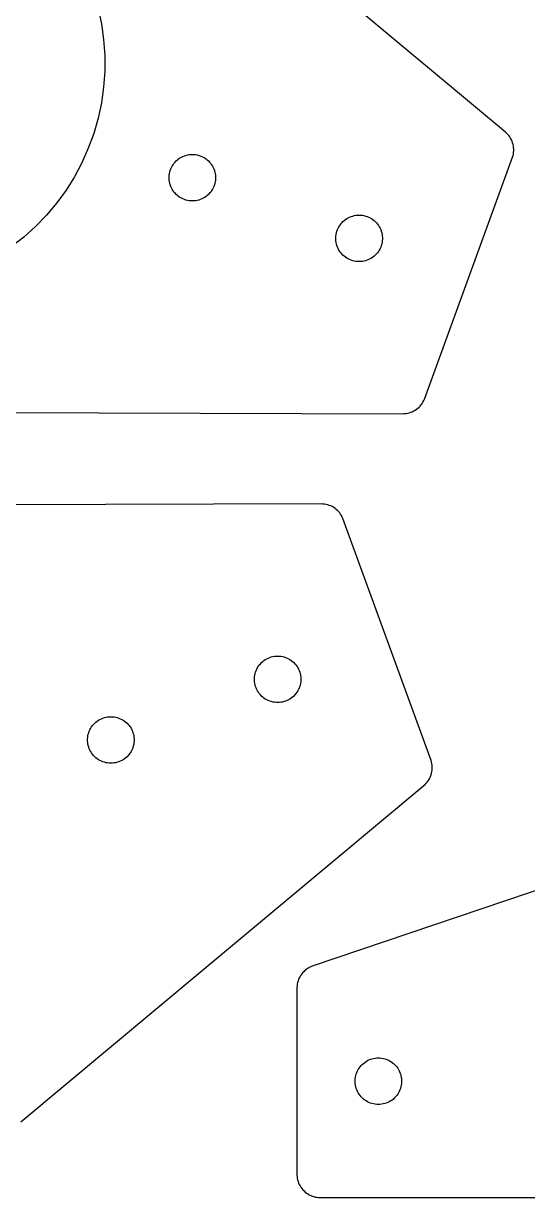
# Model space of a CAD drawing. Header units: metres. Extents: x 5 to 310, y 5 to 324.
# Drawn here: x 84.5 to 127.8, y 63 to 163.9 of the extents above; entities that cross this region are included whole.
import ezdxf

# ---------------------------------------------------------------- set-up
doc = ezdxf.new("R2010")
doc.units = ezdxf.units.M

msp = doc.modelspace()

# ---------------------------------------------------------------- linework, layer by layer
for p, q in [((125.912, 154.584), (91.2836, 183.481)), ((90.9207, 165.217), (91.2037, 163.886)), ((91.2037, 163.886), (91.3932, 162.538)), ((91.3932, 162.538), (91.4881, 161.181)), ((91.4881, 161.181), (91.4881, 159.819)), ((91.4881, 159.819), (91.3932, 158.462)), ((91.3932, 158.462), (91.2037, 157.114)), ((91.2037, 157.114), (90.9208, 155.783)), ((90.9208, 155.783), (90.5456, 154.474)), ((90.5456, 154.474), (90.0801, 153.195)), ((126.016, 154.49), (125.912, 154.584)), ((126.113, 154.39), (126.016, 154.49)), ((126.202, 154.283), (126.113, 154.39)), ((126.284, 154.17), (126.202, 154.283)), ((126.358, 154.052), (126.284, 154.17)), ((126.424, 153.928), (126.358, 154.052)), ((126.481, 153.801), (126.424, 153.928)), ((126.528, 153.67), (126.481, 153.801)), ((126.567, 153.535), (126.528, 153.67)), ((126.596, 153.399), (126.567, 153.535)), ((90.0801, 153.195), (89.5265, 151.952)), ((97.9563, 152.363), (98.0772, 152.433)), ((98.0772, 152.433), (98.2027, 152.494)), ((98.2027, 152.494), (98.3321, 152.546)), ((98.3321, 152.546), (98.4649, 152.589)), ((98.4649, 152.589), (98.6003, 152.623)), ((98.6003, 152.623), (98.7378, 152.647)), ((98.7378, 152.647), (98.8766, 152.662)), ((98.8766, 152.662), (99.0161, 152.667)), ((99.0161, 152.667), (99.1557, 152.662)), ((99.1557, 152.662), (99.2945, 152.647)), ((99.2945, 152.647), (99.432, 152.623)), ((99.432, 152.623), (99.5674, 152.589)), ((99.5674, 152.589), (99.7002, 152.546)), ((99.7002, 152.546), (99.8296, 152.494)), ((99.8296, 152.494), (99.9551, 152.433)), ((99.9551, 152.433), (100.076, 152.363)), ((118.956, 131.629), (126.528, 152.434)), ((126.528, 152.434), (126.567, 152.568)), ((126.567, 152.568), (126.596, 152.704)), ((126.615, 153.261), (126.596, 153.399)), ((126.596, 152.704), (126.615, 152.843)), ((126.625, 153.121), (126.615, 153.261)), ((126.615, 152.843), (126.625, 152.982)), ((126.625, 152.982), (126.625, 153.121)), ((89.5265, 151.952), (88.8875, 150.75)), ((97.114, 151.285), (97.1618, 151.416)), ((97.1618, 151.416), (97.2186, 151.544)), ((97.2186, 151.544), (97.2841, 151.667)), ((97.2841, 151.667), (97.3581, 151.785)), ((97.3581, 151.785), (97.4401, 151.898)), ((97.4401, 151.898), (97.5299, 152.005)), ((97.5299, 152.005), (97.6268, 152.106)), ((97.6268, 152.106), (97.7306, 152.199)), ((97.7306, 152.199), (97.8406, 152.285)), ((97.8406, 152.285), (97.9563, 152.363)), ((100.076, 152.363), (100.192, 152.285)), ((100.192, 152.285), (100.302, 152.199)), ((100.302, 152.199), (100.405, 152.106)), ((100.405, 152.106), (100.502, 152.005)), ((100.502, 152.005), (100.592, 151.898)), ((100.592, 151.898), (100.674, 151.785)), ((100.674, 151.785), (100.748, 151.667)), ((100.748, 151.667), (100.814, 151.544)), ((100.814, 151.544), (100.871, 151.416)), ((100.871, 151.416), (100.918, 151.285)), ((88.8875, 150.75), (88.1662, 149.596)), ((97.0174, 150.737), (97.0271, 150.876)), ((97.0174, 150.597), (97.0174, 150.737)), ((97.0271, 150.458), (97.0174, 150.597)), ((97.0271, 150.876), (97.0465, 151.014)), ((97.0465, 150.32), (97.0271, 150.458)), ((97.0465, 151.014), (97.0756, 151.151)), ((97.0756, 151.151), (97.114, 151.285)), ((100.918, 151.285), (100.957, 151.151)), ((100.957, 151.151), (100.986, 151.014)), ((100.986, 151.014), (101.005, 150.876)), ((101.005, 150.458), (100.986, 150.32)), ((101.005, 150.876), (101.015, 150.737)), ((101.015, 150.597), (101.005, 150.458)), ((101.015, 150.737), (101.015, 150.597)), ((88.1662, 149.596), (87.3662, 148.495)), ((97.0756, 150.183), (97.0465, 150.32)), ((97.114, 150.049), (97.0756, 150.183)), ((97.1618, 149.918), (97.114, 150.049)), ((97.2186, 149.79), (97.1618, 149.918)), ((97.2841, 149.667), (97.2186, 149.79)), ((97.3581, 149.549), (97.2841, 149.667)), ((97.4401, 149.436), (97.3581, 149.549)), ((97.5299, 149.329), (97.4401, 149.436)), ((100.592, 149.436), (100.502, 149.329)), ((100.674, 149.549), (100.592, 149.436)), ((100.748, 149.667), (100.674, 149.549)), ((100.814, 149.79), (100.748, 149.667)), ((100.871, 149.918), (100.814, 149.79)), ((100.918, 150.049), (100.871, 149.918)), ((100.957, 150.183), (100.918, 150.049)), ((100.986, 150.32), (100.957, 150.183)), ((87.3662, 148.495), (86.4913, 147.452)), ((97.6268, 149.228), (97.5299, 149.329)), ((97.7306, 149.135), (97.6268, 149.228)), ((97.8406, 149.049), (97.7306, 149.135)), ((97.9563, 148.971), (97.8406, 149.049)), ((98.0772, 148.901), (97.9563, 148.971)), ((98.2027, 148.84), (98.0772, 148.901)), ((98.3321, 148.788), (98.2027, 148.84)), ((98.4649, 148.744), (98.3321, 148.788)), ((98.6003, 148.711), (98.4649, 148.744)), ((98.7378, 148.686), (98.6003, 148.711)), ((98.8766, 148.672), (98.7378, 148.686)), ((99.0162, 148.667), (98.8766, 148.672)), ((99.1557, 148.672), (99.0162, 148.667)), ((99.2945, 148.686), (99.1557, 148.672)), ((99.432, 148.711), (99.2945, 148.686)), ((99.5674, 148.744), (99.432, 148.711)), ((99.7002, 148.788), (99.5674, 148.744)), ((99.8296, 148.84), (99.7002, 148.788)), ((99.9551, 148.901), (99.8296, 148.84)), ((100.076, 148.971), (99.9551, 148.901)), ((100.192, 149.049), (100.076, 148.971)), ((100.302, 149.135), (100.192, 149.049)), ((100.405, 149.228), (100.302, 149.135)), ((100.502, 149.329), (100.405, 149.228)), ((86.4913, 147.452), (85.5458, 146.473)), ((112.662, 147.33), (112.795, 147.374)), ((112.795, 147.374), (112.931, 147.407)), ((112.931, 147.407), (113.068, 147.432)), ((113.068, 147.432), (113.207, 147.446)), ((113.207, 147.446), (113.346, 147.451)), ((113.346, 147.451), (113.486, 147.446)), ((113.486, 147.446), (113.625, 147.432)), ((113.625, 147.432), (113.762, 147.407)), ((113.762, 147.407), (113.898, 147.374)), ((113.898, 147.374), (114.031, 147.33)), ((85.5458, 146.473), (84.5343, 145.562)), ((111.549, 146.328), (111.614, 146.451)), ((111.614, 146.451), (111.688, 146.569)), ((111.688, 146.569), (111.77, 146.682)), ((111.77, 146.682), (111.86, 146.789)), ((111.86, 146.789), (111.957, 146.89)), ((111.957, 146.89), (112.061, 146.983)), ((112.061, 146.983), (112.171, 147.069)), ((112.171, 147.069), (112.287, 147.147)), ((112.287, 147.147), (112.408, 147.217)), ((112.408, 147.217), (112.533, 147.278)), ((112.533, 147.278), (112.662, 147.33)), ((114.031, 147.33), (114.16, 147.278)), ((114.16, 147.278), (114.285, 147.217)), ((114.285, 147.217), (114.406, 147.147)), ((114.406, 147.147), (114.522, 147.069)), ((114.522, 147.069), (114.632, 146.983)), ((114.632, 146.983), (114.736, 146.89)), ((114.736, 146.89), (114.833, 146.789)), ((114.833, 146.789), (114.922, 146.682)), ((114.922, 146.682), (115.005, 146.569)), ((115.005, 146.569), (115.079, 146.451)), ((115.079, 146.451), (115.144, 146.328)), ((84.5343, 145.562), (83.4618, 144.724)), ((111.348, 145.521), (111.357, 145.66)), ((111.348, 145.381), (111.348, 145.521)), ((111.357, 145.242), (111.348, 145.381)), ((111.357, 145.66), (111.377, 145.798)), ((111.377, 145.798), (111.406, 145.935)), ((111.406, 145.935), (111.444, 146.069)), ((111.444, 146.069), (111.492, 146.2)), ((111.492, 146.2), (111.549, 146.328)), ((115.144, 146.328), (115.201, 146.2)), ((115.201, 146.2), (115.249, 146.069)), ((115.249, 146.069), (115.287, 145.935)), ((115.287, 145.935), (115.316, 145.798)), ((115.316, 145.798), (115.335, 145.66)), ((115.335, 145.66), (115.345, 145.521)), ((115.345, 145.381), (115.335, 145.242)), ((115.345, 145.521), (115.345, 145.381)), ((111.377, 145.104), (111.357, 145.242)), ((111.406, 144.967), (111.377, 145.104)), ((111.444, 144.833), (111.406, 144.967)), ((111.492, 144.702), (111.444, 144.833)), ((111.549, 144.574), (111.492, 144.702)), ((111.614, 144.451), (111.549, 144.574)), ((111.688, 144.333), (111.614, 144.451)), ((111.77, 144.22), (111.688, 144.333)), ((115.005, 144.333), (114.922, 144.22)), ((115.079, 144.451), (115.005, 144.333)), ((115.144, 144.574), (115.079, 144.451)), ((115.201, 144.702), (115.144, 144.574)), ((115.249, 144.833), (115.201, 144.702)), ((115.287, 144.967), (115.249, 144.833)), ((115.316, 145.104), (115.287, 144.967)), ((115.335, 145.242), (115.316, 145.104)), ((111.86, 144.113), (111.77, 144.22)), ((111.957, 144.012), (111.86, 144.113)), ((112.061, 143.919), (111.957, 144.012)), ((112.171, 143.833), (112.061, 143.919)), ((112.287, 143.755), (112.171, 143.833)), ((112.408, 143.685), (112.287, 143.755)), ((112.533, 143.624), (112.408, 143.685)), ((112.662, 143.572), (112.533, 143.624)), ((112.795, 143.529), (112.662, 143.572)), ((112.931, 143.495), (112.795, 143.529)), ((113.068, 143.471), (112.931, 143.495)), ((113.207, 143.456), (113.068, 143.471)), ((113.346, 143.451), (113.207, 143.456)), ((113.486, 143.456), (113.346, 143.451)), ((113.625, 143.471), (113.486, 143.456)), ((113.762, 143.495), (113.625, 143.471)), ((113.898, 143.529), (113.762, 143.495)), ((114.031, 143.572), (113.898, 143.529)), ((114.16, 143.624), (114.031, 143.572)), ((114.285, 143.685), (114.16, 143.624)), ((114.406, 143.755), (114.285, 143.685)), ((114.522, 143.833), (114.406, 143.755)), ((114.632, 143.919), (114.522, 143.833)), ((114.736, 144.012), (114.632, 143.919)), ((114.833, 144.113), (114.736, 144.012)), ((114.922, 144.22), (114.833, 144.113)), ((118.678, 131.147), (118.76, 131.26)), ((118.76, 131.26), (118.834, 131.378)), ((118.834, 131.378), (118.899, 131.502)), ((118.899, 131.502), (118.956, 131.629)), ((72, 130.5), (117.102, 130.378)), ((117.102, 130.378), (117.241, 130.383)), ((117.241, 130.383), (117.38, 130.398)), ((117.38, 130.398), (117.518, 130.422)), ((117.518, 130.422), (117.653, 130.456)), ((117.653, 130.456), (117.786, 130.499)), ((117.786, 130.499), (117.915, 130.551)), ((117.915, 130.551), (118.041, 130.612)), ((118.041, 130.612), (118.162, 130.682)), ((118.162, 130.682), (118.277, 130.76)), ((118.277, 130.76), (118.387, 130.846)), ((118.387, 130.846), (118.491, 130.94)), ((118.491, 130.94), (118.588, 131.04)), ((118.588, 131.04), (118.678, 131.147)), ((110.102, 122.622), (65, 122.5)), ((110.241, 122.617), (110.102, 122.622)), ((110.38, 122.602), (110.241, 122.617)), ((110.518, 122.578), (110.38, 122.602)), ((110.653, 122.544), (110.518, 122.578)), ((110.786, 122.501), (110.653, 122.544)), ((110.915, 122.449), (110.786, 122.501)), ((111.041, 122.388), (110.915, 122.449)), ((111.162, 122.318), (111.041, 122.388)), ((111.277, 122.24), (111.162, 122.318)), ((111.387, 122.154), (111.277, 122.24)), ((111.491, 122.06), (111.387, 122.154)), ((111.588, 121.96), (111.491, 122.06)), ((111.678, 121.853), (111.588, 121.96)), ((111.76, 121.74), (111.678, 121.853)), ((111.834, 121.622), (111.76, 121.74)), ((111.899, 121.498), (111.834, 121.622)), ((111.956, 121.371), (111.899, 121.498)), ((119.528, 100.566), (111.956, 121.371)), ((104.957, 108.988), (105.061, 109.081)), ((105.061, 109.081), (105.171, 109.167)), ((105.171, 109.167), (105.287, 109.245)), ((105.287, 109.245), (105.408, 109.315)), ((105.408, 109.315), (105.533, 109.376)), ((105.533, 109.376), (105.662, 109.428)), ((105.662, 109.428), (105.795, 109.471)), ((105.795, 109.471), (105.931, 109.505)), ((105.931, 109.505), (106.068, 109.529)), ((106.068, 109.529), (106.207, 109.544)), ((106.207, 109.544), (106.346, 109.549)), ((106.346, 109.549), (106.486, 109.544)), ((106.486, 109.544), (106.625, 109.529)), ((106.625, 109.529), (106.762, 109.505)), ((106.762, 109.505), (106.898, 109.471)), ((106.898, 109.471), (107.031, 109.428)), ((107.031, 109.428), (107.16, 109.376)), ((107.16, 109.376), (107.285, 109.315)), ((107.285, 109.315), (107.406, 109.245)), ((107.406, 109.245), (107.522, 109.167)), ((107.522, 109.167), (107.632, 109.081)), ((107.632, 109.081), (107.736, 108.988)), ((104.377, 107.896), (104.406, 108.033)), ((104.406, 108.033), (104.444, 108.167)), ((104.444, 108.167), (104.492, 108.298)), ((104.492, 108.298), (104.549, 108.426)), ((104.549, 108.426), (104.614, 108.549)), ((104.614, 108.549), (104.688, 108.667)), ((104.688, 108.667), (104.77, 108.78)), ((104.77, 108.78), (104.86, 108.887)), ((104.86, 108.887), (104.957, 108.988)), ((107.736, 108.988), (107.833, 108.887)), ((107.833, 108.887), (107.922, 108.78)), ((107.922, 108.78), (108.005, 108.667)), ((108.005, 108.667), (108.079, 108.549)), ((108.079, 108.549), (108.144, 108.426)), ((108.144, 108.426), (108.201, 108.298)), ((108.201, 108.298), (108.249, 108.167)), ((108.249, 108.167), (108.287, 108.033)), ((108.287, 108.033), (108.316, 107.896)), ((104.348, 107.619), (104.357, 107.758)), ((104.348, 107.479), (104.348, 107.619)), ((104.357, 107.34), (104.348, 107.479)), ((104.357, 107.758), (104.377, 107.896)), ((104.377, 107.202), (104.357, 107.34)), ((104.406, 107.065), (104.377, 107.202)), ((104.444, 106.931), (104.406, 107.065)), ((108.287, 107.065), (108.249, 106.931)), ((108.316, 107.202), (108.287, 107.065)), ((108.316, 107.896), (108.335, 107.758)), ((108.335, 107.34), (108.316, 107.202)), ((108.335, 107.758), (108.345, 107.619)), ((108.345, 107.479), (108.335, 107.34)), ((108.345, 107.619), (108.345, 107.479)), ((104.492, 106.8), (104.444, 106.931)), ((104.549, 106.672), (104.492, 106.8)), ((104.614, 106.549), (104.549, 106.672)), ((104.688, 106.43), (104.614, 106.549)), ((104.77, 106.318), (104.688, 106.43)), ((104.86, 106.211), (104.77, 106.318)), ((104.957, 106.11), (104.86, 106.211)), ((105.061, 106.017), (104.957, 106.11)), ((105.171, 105.931), (105.061, 106.017)), ((107.632, 106.017), (107.522, 105.931)), ((107.736, 106.11), (107.632, 106.017)), ((107.833, 106.211), (107.736, 106.11)), ((107.922, 106.318), (107.833, 106.211)), ((108.005, 106.43), (107.922, 106.318)), ((108.079, 106.549), (108.005, 106.43)), ((108.144, 106.672), (108.079, 106.549)), ((108.201, 106.8), (108.144, 106.672)), ((108.249, 106.931), (108.201, 106.8)), ((105.287, 105.853), (105.171, 105.931)), ((105.408, 105.783), (105.287, 105.853)), ((105.533, 105.722), (105.408, 105.783)), ((105.662, 105.67), (105.533, 105.722)), ((105.795, 105.626), (105.662, 105.67)), ((105.931, 105.593), (105.795, 105.626)), ((106.068, 105.568), (105.931, 105.593)), ((106.207, 105.554), (106.068, 105.568)), ((106.346, 105.549), (106.207, 105.554)), ((106.486, 105.554), (106.346, 105.549)), ((106.625, 105.568), (106.486, 105.554)), ((106.762, 105.593), (106.625, 105.568)), ((106.898, 105.626), (106.762, 105.593)), ((107.031, 105.669), (106.898, 105.626)), ((107.16, 105.722), (107.031, 105.669)), ((107.285, 105.783), (107.16, 105.722)), ((107.406, 105.853), (107.285, 105.783)), ((107.522, 105.931), (107.406, 105.853)), ((90.8406, 103.951), (90.9563, 104.029)), ((90.9563, 104.029), (91.0772, 104.099)), ((91.0772, 104.099), (91.2027, 104.16)), ((91.2027, 104.16), (91.3321, 104.212)), ((91.3321, 104.212), (91.4649, 104.256)), ((91.4649, 104.256), (91.6003, 104.289)), ((91.6003, 104.289), (91.7378, 104.314)), ((91.7378, 104.314), (91.8766, 104.328)), ((91.8766, 104.328), (92.0162, 104.333)), ((92.0162, 104.333), (92.1557, 104.328)), ((92.1557, 104.328), (92.2945, 104.314)), ((92.2945, 104.314), (92.432, 104.289)), ((92.432, 104.289), (92.5674, 104.256)), ((92.5674, 104.256), (92.7002, 104.212)), ((92.7002, 104.212), (92.8296, 104.16)), ((92.8296, 104.16), (92.9551, 104.099)), ((92.9551, 104.099), (93.076, 104.029)), ((93.076, 104.029), (93.1917, 103.951)), ((90.0756, 102.817), (90.114, 102.951)), ((90.114, 102.951), (90.1618, 103.082)), ((90.1618, 103.082), (90.2186, 103.21)), ((90.2186, 103.21), (90.2841, 103.333)), ((90.2841, 103.333), (90.3581, 103.451)), ((90.3581, 103.451), (90.4401, 103.564)), ((90.4401, 103.564), (90.5299, 103.671)), ((90.5299, 103.671), (90.6268, 103.772)), ((90.6268, 103.772), (90.7306, 103.865)), ((90.7306, 103.865), (90.8406, 103.951)), ((93.1917, 103.951), (93.3017, 103.865)), ((93.3017, 103.865), (93.4055, 103.772)), ((93.4055, 103.772), (93.5024, 103.671)), ((93.5024, 103.671), (93.5922, 103.564)), ((93.5922, 103.564), (93.6742, 103.451)), ((93.6742, 103.451), (93.7482, 103.333)), ((93.7482, 103.333), (93.8137, 103.21)), ((93.8137, 103.21), (93.8705, 103.082)), ((93.8705, 103.082), (93.9183, 102.951)), ((93.9183, 102.951), (93.9567, 102.817)), ((90.0174, 102.403), (90.0271, 102.542)), ((90.0174, 102.263), (90.0174, 102.403)), ((90.0271, 102.124), (90.0174, 102.263)), ((90.0271, 102.542), (90.0465, 102.68)), ((90.0465, 101.986), (90.0271, 102.124)), ((90.0465, 102.68), (90.0756, 102.817)), ((90.0756, 101.849), (90.0465, 101.986)), ((93.9567, 102.817), (93.9858, 102.68)), ((93.9858, 101.986), (93.9567, 101.849)), ((93.9858, 102.68), (94.0052, 102.542)), ((94.0052, 102.124), (93.9858, 101.986)), ((94.0052, 102.542), (94.0149, 102.403)), ((94.0149, 102.263), (94.0052, 102.124)), ((94.0149, 102.403), (94.0149, 102.263)), ((90.114, 101.715), (90.0756, 101.849)), ((90.1618, 101.584), (90.114, 101.715)), ((90.2186, 101.456), (90.1618, 101.584)), ((90.2841, 101.333), (90.2186, 101.456)), ((90.3581, 101.215), (90.2841, 101.333)), ((90.4401, 101.102), (90.3581, 101.215)), ((90.5299, 100.995), (90.4401, 101.102)), ((90.6268, 100.894), (90.5299, 100.995)), ((93.5024, 100.995), (93.4055, 100.894)), ((93.5922, 101.102), (93.5024, 100.995)), ((93.6742, 101.215), (93.5922, 101.102)), ((93.7482, 101.333), (93.6742, 101.215)), ((93.8137, 101.456), (93.7482, 101.333)), ((93.8705, 101.584), (93.8137, 101.456)), ((93.9183, 101.715), (93.8705, 101.584)), ((93.9567, 101.849), (93.9183, 101.715)), ((90.7306, 100.801), (90.6268, 100.894)), ((90.8406, 100.715), (90.7306, 100.801)), ((90.9563, 100.637), (90.8406, 100.715)), ((91.0772, 100.567), (90.9563, 100.637)), ((91.2027, 100.506), (91.0772, 100.567)), ((91.3321, 100.454), (91.2027, 100.506)), ((91.4649, 100.411), (91.3321, 100.454)), ((91.6003, 100.377), (91.4649, 100.411)), ((91.7378, 100.353), (91.6003, 100.377)), ((91.8766, 100.338), (91.7378, 100.353)), ((92.0161, 100.333), (91.8766, 100.338)), ((92.1557, 100.338), (92.0161, 100.333)), ((92.2945, 100.353), (92.1557, 100.338)), ((92.432, 100.377), (92.2945, 100.353)), ((92.5674, 100.411), (92.432, 100.377)), ((92.7002, 100.454), (92.5674, 100.411)), ((92.8296, 100.506), (92.7002, 100.454)), ((92.9551, 100.567), (92.8296, 100.506)), ((93.076, 100.637), (92.9551, 100.567)), ((93.1917, 100.715), (93.076, 100.637)), ((93.3017, 100.801), (93.1917, 100.715)), ((93.4055, 100.894), (93.3017, 100.801)), ((119.567, 100.432), (119.528, 100.566)), ((119.596, 100.296), (119.567, 100.432)), ((119.615, 100.157), (119.596, 100.296)), ((119.625, 100.018), (119.615, 100.157)), ((119.625, 99.8786), (119.625, 100.018)), ((119.284, 98.83), (119.358, 98.9484)), ((119.358, 98.9484), (119.424, 99.0717)), ((119.424, 99.0717), (119.481, 99.1992)), ((119.481, 99.1992), (119.528, 99.3304)), ((119.528, 99.3304), (119.567, 99.4646)), ((119.567, 99.4646), (119.596, 99.6011)), ((119.596, 99.6011), (119.615, 99.7394)), ((119.615, 99.7394), (119.625, 99.8786)), ((84.2836, 69.5187), (118.912, 98.4163)), ((118.912, 98.4163), (119.016, 98.5097)), ((119.016, 98.5097), (119.113, 98.6102)), ((119.113, 98.6102), (119.202, 98.7171)), ((119.202, 98.7171), (119.284, 98.83)), ((137.316, 92.3794), (109.316, 82.8794)), ((109.061, 82.7659), (108.94, 82.6961)), ((109.187, 82.8271), (109.061, 82.7659)), ((109.316, 82.8794), (109.187, 82.8271)), ((108.146, 81.7492), (108.098, 81.618)), ((108.202, 81.8768), (108.146, 81.7492)), ((108.268, 82), (108.202, 81.8768)), ((108.342, 82.1184), (108.268, 82)), ((108.424, 82.2313), (108.342, 82.1184)), ((108.514, 82.3383), (108.424, 82.2313)), ((108.611, 82.4387), (108.514, 82.3383)), ((108.714, 82.5321), (108.611, 82.4387)), ((108.824, 82.618), (108.714, 82.5321)), ((108.94, 82.6961), (108.824, 82.618)), ((108.011, 81.2091), (108.001, 81.0698)), ((108.001, 81.0698), (108.001, 64.9302)), ((108.03, 81.3473), (108.011, 81.2091)), ((108.059, 81.4839), (108.03, 81.3473)), ((108.098, 81.618), (108.059, 81.4839)), ((113.824, 74.618), (113.94, 74.6961)), ((113.94, 74.6961), (114.061, 74.7659)), ((114.061, 74.7659), (114.187, 74.8271)), ((114.187, 74.8271), (114.316, 74.8794)), ((114.316, 74.8794), (114.449, 74.9225)), ((114.449, 74.9225), (114.584, 74.9563)), ((114.584, 74.9563), (114.722, 74.9805)), ((114.722, 74.9805), (114.86, 74.9951)), ((114.86, 74.9951), (115, 75)), ((115, 75), (115.14, 74.9951)), ((115.14, 74.9951), (115.278, 74.9805)), ((115.278, 74.9805), (115.416, 74.9563)), ((115.416, 74.9563), (115.551, 74.9225)), ((115.551, 74.9225), (115.684, 74.8794)), ((115.684, 74.8794), (115.813, 74.8271)), ((115.813, 74.8271), (115.939, 74.7659)), ((115.939, 74.7659), (116.06, 74.6961)), ((116.06, 74.6961), (116.176, 74.618)), ((113.098, 73.618), (113.146, 73.7492)), ((113.146, 73.7492), (113.202, 73.8768)), ((113.202, 73.8768), (113.268, 74)), ((113.268, 74), (113.342, 74.1184)), ((113.342, 74.1184), (113.424, 74.2313)), ((113.424, 74.2313), (113.514, 74.3383)), ((113.514, 74.3383), (113.611, 74.4387)), ((113.611, 74.4387), (113.714, 74.5321)), ((113.714, 74.5321), (113.824, 74.618)), ((116.176, 74.618), (116.286, 74.5321)), ((116.286, 74.5321), (116.389, 74.4387)), ((116.389, 74.4387), (116.486, 74.3383)), ((116.486, 74.3383), (116.576, 74.2313)), ((116.576, 74.2313), (116.658, 74.1184)), ((116.658, 74.1184), (116.732, 74)), ((116.732, 74), (116.798, 73.8768)), ((116.798, 73.8768), (116.854, 73.7492)), ((116.854, 73.7492), (116.902, 73.618)), ((113.001, 73.0698), (113.011, 73.2091)), ((113.001, 72.9302), (113.001, 73.0698)), ((113.011, 72.791), (113.001, 72.9302)), ((113.011, 73.2091), (113.03, 73.3473)), ((113.03, 72.6527), (113.011, 72.791)), ((113.03, 73.3473), (113.059, 73.4839)), ((113.059, 73.4839), (113.098, 73.618)), ((116.902, 73.618), (116.941, 73.4839)), ((116.941, 73.4839), (116.97, 73.3473)), ((116.97, 73.3473), (116.989, 73.2091)), ((116.989, 72.791), (116.97, 72.6527)), ((116.989, 73.2091), (116.999, 73.0698)), ((116.999, 72.9302), (116.989, 72.791)), ((116.999, 73.0698), (116.999, 72.9302)), ((113.059, 72.5162), (113.03, 72.6527)), ((113.098, 72.382), (113.059, 72.5162)), ((113.146, 72.2508), (113.098, 72.382)), ((113.202, 72.1233), (113.146, 72.2508)), ((113.268, 72), (113.202, 72.1233)), ((113.342, 71.8816), (113.268, 72)), ((113.424, 71.7687), (113.342, 71.8816)), ((113.514, 71.6617), (113.424, 71.7687)), ((113.611, 71.5613), (113.514, 71.6617)), ((116.486, 71.6617), (116.389, 71.5613)), ((116.576, 71.7687), (116.486, 71.6617)), ((116.658, 71.8816), (116.576, 71.7687)), ((116.732, 72), (116.658, 71.8816)), ((116.798, 72.1233), (116.732, 72)), ((116.854, 72.2508), (116.798, 72.1233)), ((116.902, 72.382), (116.854, 72.2508)), ((116.941, 72.5162), (116.902, 72.382)), ((116.97, 72.6527), (116.941, 72.5162)), ((113.714, 71.4679), (113.611, 71.5613)), ((113.824, 71.382), (113.714, 71.4679)), ((113.94, 71.3039), (113.824, 71.382)), ((114.061, 71.2341), (113.94, 71.3039)), ((114.187, 71.1729), (114.061, 71.2341)), ((114.316, 71.1206), (114.187, 71.1729)), ((114.449, 71.0775), (114.316, 71.1206)), ((114.584, 71.0437), (114.449, 71.0775)), ((114.722, 71.0195), (114.584, 71.0437)), ((114.86, 71.0049), (114.722, 71.0195)), ((115, 71), (114.86, 71.0049)), ((115.14, 71.0049), (115, 71)), ((115.278, 71.0195), (115.14, 71.0049)), ((115.416, 71.0437), (115.278, 71.0195)), ((115.551, 71.0775), (115.416, 71.0437)), ((115.684, 71.1206), (115.551, 71.0775)), ((115.813, 71.1729), (115.684, 71.1206)), ((115.939, 71.2341), (115.813, 71.1729)), ((116.06, 71.3039), (115.939, 71.2341)), ((116.176, 71.382), (116.06, 71.3039)), ((116.286, 71.4679), (116.176, 71.382)), ((116.389, 71.5613), (116.286, 71.4679)), ((108.001, 64.9302), (108.011, 64.791)), ((108.011, 64.791), (108.03, 64.6527)), ((108.03, 64.6527), (108.059, 64.5162)), ((108.059, 64.5162), (108.098, 64.382)), ((108.098, 64.382), (108.146, 64.2508)), ((108.146, 64.2508), (108.202, 64.1233)), ((108.202, 64.1233), (108.268, 64)), ((108.268, 64), (108.342, 63.8816)), ((108.342, 63.8816), (108.424, 63.7687)), ((108.424, 63.7687), (108.514, 63.6617)), ((108.514, 63.6617), (108.611, 63.5613)), ((108.611, 63.5613), (108.714, 63.4679)), ((108.714, 63.4679), (108.824, 63.382)), ((108.824, 63.382), (108.94, 63.3039)), ((108.94, 63.3039), (109.061, 63.2341)), ((109.061, 63.2341), (109.187, 63.1729)), ((109.187, 63.1729), (109.316, 63.1206)), ((109.316, 63.1206), (109.449, 63.0775)), ((109.449, 63.0775), (109.584, 63.0437)), ((109.584, 63.0437), (109.722, 63.0195)), ((109.722, 63.0195), (109.86, 63.0049)), ((109.86, 63.0049), (110, 63)), ((110, 63), (156, 63))]:
    msp.add_line(p, q)

doc.saveas('drawing.dxf')
